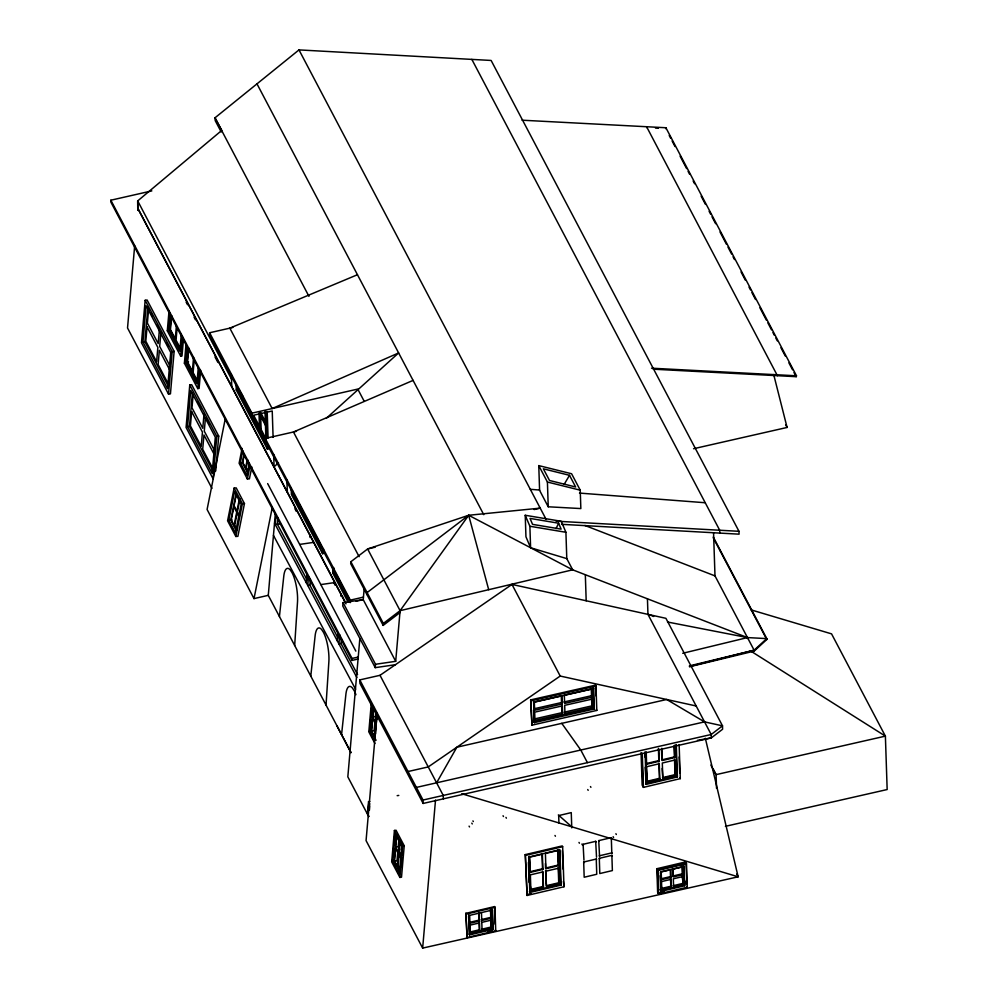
<?xml version="1.0" encoding="UTF-8"?>
<svg xmlns="http://www.w3.org/2000/svg" width="998" height="998" viewBox="0 0 998 998"><rect width="100%" height="100%" fill="white"/><g stroke="black" fill="none" stroke-linecap="round" stroke-linejoin="round"><path stroke-width="1.5" d="M294.672 645.506L297.429 603.241A22.031 6.362 81.7 0 0 292.077 572.702L290.243 569.908A22.031 6.362 81.7 0 0 283.682 577.106L279.428 616.539M326.034 705.062L328.791 662.809A22.031 6.362 81.7 0 0 323.427 632.258L321.593 629.476A22.031 6.362 81.7 0 0 315.031 636.674L310.777 676.108M350.997 752.504L268.275 595.344L275.298 514.02M275.997 515.33L275.236 524.511L280.401 523.763M277.868 518.024L277.357 524.212L306.96 579.701M306.286 582.72L307.035 573.675M310.041 537.46L310.203 535.477L311.326 537.585M308.507 576.432L307.758 585.477L309.891 585.202L337.973 637.859M309.891 585.202L310.39 579.114M337.274 640.816L337.91 633.131M340.979 596.23L341.141 594.222M339.682 634.666L338.921 643.885L341.029 643.585L357.558 674.548M341.029 643.585L341.416 638.945M337.099 726.107L350.972 752.679M134.668 245.832L127.532 327.98L211.975 488.409M145.172 300.286L141.479 342.751L168.525 394.123L170.446 393.848L174.139 351.383L147.093 300.011L145.172 300.286L172.205 351.658L168.525 394.123M142.976 341.977L146.12 305.725L170.708 352.444L167.564 388.696L142.976 341.977L144.897 341.69L168.051 385.665M144.897 341.69L147.916 306.96M148.64 308.794L147.392 323.09L158.183 343.586L159.43 329.29L157.272 325.186M160.928 332.147L159.692 346.443L170.483 366.952M183.457 339.382L182.01 355.974L180.675 356.161L167.302 330.762L169.011 311.151M181.262 334.467L179.815 351.209L168.674 330.051L170.122 313.297M180.451 349.699L170.009 329.851L171.194 316.154M171.681 315.642L170.471 329.614L175.274 338.746L176.359 326.334M177.12 327.781L176.035 340.193L180.164 348.028M180.675 356.161L182.385 336.551M200.673 370.308L199.101 388.422L197.766 388.609L184.393 363.21L186.09 343.599M198.215 368.437L196.893 383.656L185.753 362.499L187.075 347.267M197.529 382.147L187.088 362.299L188.273 348.601M193.575 357.234L192.364 371.194L187.549 362.049L188.759 348.09M189.757 385.003L186.077 427.468L213.11 478.84L216.803 436.376L189.757 385.003L191.691 384.729L218.724 436.089L215.705 470.981M187.562 426.682L190.718 390.443L215.306 437.161L212.162 473.401L187.562 426.682L189.495 426.408L213.36 471.742M194.198 360.228L193.125 372.641L197.928 381.772M189.495 426.408L192.377 393.175M193.101 394.934L191.99 407.795L202.781 428.304L204.016 414.008M197.766 388.609L199.463 368.998M205.401 418.287L204.278 431.161L215.069 451.657M343.05 602.58L375.522 664.269L395.695 661.325L363.222 599.636L343.05 602.58L342.751 605.961L375.236 667.65L395.395 664.718M534.155 509.566L540.205 508.132L468.686 515.267L367.626 548.975L350.859 561.737L350.697 563.708L383.17 625.397L399.924 612.647M359.841 638.52L347.828 776.843L368.761 816.589M364.245 587.909L363.222 599.636L356.124 601.258M366.927 594.559L367.102 592.575L468.686 515.267L572.677 569.821L747.465 637.585L766.763 638.608L766.788 639.506L754.139 651.12L689.531 666.764M371.281 703.453L368.811 731.871L374.949 743.535M374.425 740.541L369.634 731.447L371.942 704.9M375.236 667.65L375.522 664.269M370.707 728.64L370.969 725.646M371.743 716.676L372.005 713.682M376.059 740.304L371.268 731.21L373.314 707.619M371.63 731.01L372.716 718.548L375.535 723.899L374.45 736.362L371.63 731.01L374.15 730.648L375.56 733.318M376.508 712.659L375.672 722.352L372.853 717.001L373.689 707.308M374.15 730.648L374.874 722.327M376.782 719.321L375.373 716.639L375.735 712.485M383.17 625.397L383.344 623.426L350.859 561.737M369.821 801.431L368.561 801.619L367.514 813.732L368.873 816.314M367.863 813.545L368.786 802.903M376.907 715.716L366.066 840.603L422.653 948.1L738.146 876.805L705.337 738.27M375.061 737.51L376.134 725.047M376.271 723.513L376.995 715.192M369.385 810.314L369.784 805.76M395.695 661.325L400.098 610.664L468.686 515.267L488.696 589.706M394.41 830.473L391.69 861.885L399.874 877.429L401.508 877.192L404.227 845.78L396.044 830.236L394.41 830.473L402.606 846.017L399.874 877.429M392.501 861.449L394.934 833.442L401.782 846.441L399.35 874.46L392.501 861.449L394.135 861.212L399.612 871.616M393.711 857.157L393.973 854.163M394.746 845.194L395.008 842.2M394.135 861.212L396.443 834.677M394.509 861.025L395.582 848.55L398.402 853.901L397.329 866.376L394.509 861.025L397.029 860.65L398.439 863.332M399.624 839.904L398.539 852.367L395.719 847.015L396.68 835.937M397.029 860.65L397.753 852.342M399.649 849.323L398.239 846.653L398.851 839.717M400.048 871.541L397.928 867.524L399.013 855.061L401.832 860.413M401.957 858.866L399.15 853.515L400.111 842.437M400.685 864.393L400.447 867.162L397.928 867.524M401.046 860.226L401.296 857.457M401.745 865.378L402.007 862.422M402.643 855.049L402.905 852.105M422.653 948.1L435.515 800.084M341.566 734.565L345.807 695.132A22.031 6.362 81.7 0 1 352.369 687.934L354.203 690.728A22.031 6.362 81.7 0 1 355.937 694.708M225.361 418.337L207.085 509.479L254.003 598.6L268.275 595.344M234.143 488.047L227.581 520.781L235.84 536.475L237.886 536.338L244.46 503.603L236.202 487.91L234.143 488.047L242.402 503.728L235.84 536.475M242.09 448.401L239.108 463.284L247.367 478.978L249.425 478.84L251.808 466.939M228.816 520.232L234.542 491.702L241.167 504.277L235.441 532.807L228.816 520.232L230.875 520.095L236.164 530.163M249.388 463.297L246.968 475.31L240.356 462.735L242.763 450.722M230.875 520.095L235.99 494.571M247.704 472.665L242.402 462.598L243.911 455.1M231.212 519.946L233.844 506.834L236.701 512.273L234.081 525.385L231.212 519.946L232.097 519.896M236.414 494.035L234.068 505.687L236.938 511.126L239.271 499.474M244.198 455.163L242.739 462.448L245.608 467.887L247.067 460.602M236.676 530.312L234.518 526.233L237.15 513.122L239.295 517.201M240.019 498.863L237.387 511.974L239.532 516.053M248.203 472.815L246.057 468.736L247.803 460.003M247.367 478.978L250.061 465.579M254.003 598.6L272.279 507.458M665.591 128.63L665.903 127.744L522.041 120.197M653.191 369.185L796.179 376.683L796.491 375.797L665.903 127.744M556.048 528.616L558.606 523.202L530.025 518.411L532.545 524.362L561.125 529.14L558.606 523.202M436.6 782.819L456.859 747.215L666.689 699.486L704.538 721.878L722.502 725.833L722.614 729.226L711.3 737.896L423.152 803.44L359.916 683.306L359.791 679.912L380.013 675.309L511.974 584.429L665.915 618.323L722.502 725.833L711.187 734.503L423.04 800.034L359.791 679.912M564.269 484.192L569.509 475.31L543.361 468.823L549.511 480.487L575.646 486.974L569.509 475.31M278.467 462.76L274.088 466.827L273.677 454.427M326.259 418.362L398.626 352.943L272.155 408.556L229.827 328.155L357.459 274.724M689.518 666.489L754.114 650.209L766.763 638.608L713.271 536.999M308.956 296.344L214.982 117.814L298.988 49.9L491.128 60.454L738.982 531.31L739.081 534.167L561.562 524.324M383.344 623.426L400.098 610.664L572.677 569.821L566.789 558.618L565.916 532.283L561.263 521.293L525.235 515.267L525.946 536.762L530.599 547.752L566.789 558.618M696.18 705.985L560.202 676.045L428.242 766.926L408.02 771.529M413.085 380.388L293.474 431.997L359.118 556.697M682.732 653.278L747.465 637.585L747.49 638.495M689.381 665.903L754.114 650.209L754.139 651.12M659.179 761.249L658.83 760.601L646.255 763.582L646.617 764.231L659.179 761.249L658.767 749.036M661.811 748.325L662.223 760.526L674.798 757.544L674.436 756.896L661.861 759.877L661.499 749.199M646.704 766.726L659.266 763.744L659.79 779.001L647.215 781.983L646.342 766.077L647.215 781.983M646.866 781.334L659.429 778.353L659.79 779.001M662.472 777.642L675.035 774.648L675.396 775.296L662.822 778.278L662.161 768.485M645.743 783.592L676.956 776.182L677.393 776.968L646.168 784.378L645.182 767.3M641.053 752.642L642.163 785.089L643.423 787.372L680.299 778.627L679.139 744.645M375.186 547.191L367.626 548.975L400.098 610.664M525.322 854.612L562.223 845.917L562.66 846.703L563.97 886.76L527.069 895.456L525.322 854.612L527.069 895.456M525.759 855.398L562.66 846.703M583.955 860.164L583.106 844.308L595.681 841.339L596.031 841.988M599.573 856.484L598.725 840.615L611.3 837.659L611.649 838.308M529.788 857.157L542.376 854.188L542.875 869.408L530.287 872.377L529.439 856.509L530.287 872.377M557.994 850.508L545.419 853.477L545.906 868.697L558.493 865.728L557.633 849.859L558.493 865.728M529.938 871.728L542.513 868.759L542.875 869.408M545.407 863.482L545.557 868.048L558.131 865.079M599.224 855.835L611.799 852.878L612.148 853.527M596.255 859.041L596.754 874.26L584.179 877.23L583.68 862.01L596.255 859.041L596.617 859.69M611.874 855.361L612.373 870.58L599.798 873.549L599.299 858.33L611.874 855.361L612.236 856.01M545.993 871.179L558.568 868.223L559.067 883.442L546.492 886.399L545.644 870.53L546.081 884.228M530.512 889.43L543.099 886.474L543.448 887.122L530.874 890.079L530.412 886.386M546.131 885.75L558.718 882.793L559.067 883.442M561.063 885.114L560.626 884.328L529.389 891.688L529.826 892.474L561.063 885.114L559.903 849.697L528.666 857.057L529.826 892.474M526.632 894.67L531.061 893.634M465.904 913.345L494.559 906.596L494.958 907.332L495.732 930.797L467.076 937.559L465.904 913.345L467.076 937.559M656.859 868.709L685.501 861.96L686.499 863.769L687.26 887.234L658.618 893.996L657.62 892.187L656.859 868.709L657.844 870.518L658.618 893.996M466.316 914.081L494.958 907.332M657.844 870.518L686.499 863.769M468.499 914.817L468.898 915.553L492.501 909.989L493.137 929.325L469.534 934.889L468.549 916.301M684.042 866.426L660.439 871.99L661.063 891.326L684.665 885.762L683.63 865.69L684.665 885.762M478.953 920.156L469.447 922.389L469.933 923.275L479.439 921.029L478.703 912.359L479.439 921.029M481.248 919.607L490.754 917.374L491.241 918.247L481.735 920.493L481.473 912.708M670.968 877.467L670.494 876.593L660.975 878.826L661.462 879.712L670.968 877.467L670.718 869.682L661.212 871.915L661.462 879.712M672.789 876.044L682.295 873.811L682.769 874.685L673.263 876.93L673.014 869.133L682.52 866.9L682.769 874.685M469.509 924.273L469.996 925.158L479.502 922.913L479.751 930.697L470.245 932.943L469.559 925.832M481.31 921.491L481.797 922.377L491.303 920.131L491.552 927.915L482.046 930.161L481.572 929.275L491.078 927.042L491.552 927.915M661.038 880.71L661.524 881.596L671.03 879.35L671.28 887.135L661.774 889.38L661.2 885.388M682.832 876.568L673.326 878.814L673.575 886.598L683.094 884.353L682.358 875.683L683.094 884.353M469.759 932.057L479.277 929.824L479.751 930.697M661.3 888.494L670.806 886.261L671.28 887.135M682.607 883.48L673.101 885.713L673.575 886.598M469.122 934.153L492.738 928.589L493.137 929.325M684.266 885.026L660.664 890.59L660.177 875.708M487.785 931.833L492.313 930.772M664.244 891.825L658.206 893.247L657.433 869.782L686.088 863.02L686.761 883.567M214.982 117.814L221.768 130.401L137.699 200.91L137.761 210.191L137.699 200.91L231.524 379.153M358.057 659.042L352.119 660.389L110.903 202.157L110.84 200.211L151.833 190.892M273.103 437.361L272.229 410.989L252.02 415.58L209.692 335.178L209.617 332.758L232.833 327.469M237.287 386.176L237.399 389.295L238.435 389.058L267.115 443.549M236.114 385.353L236.277 390.018L237.312 389.781M209.617 332.758L251.933 413.16L357.771 389.083L364.07 401.046M259.492 428.067L260.303 427.88L253.979 415.867L253.168 416.054L259.492 428.067L258.993 413.035M259.854 414.345L260.341 429.676L261.152 429.489L266.067 438.833M265.231 438.421L350.36 600.122L350.435 602.555L265.318 440.842L265.231 438.421L296.468 431.311M236.277 390.018L267.402 449.15L268.437 448.913L268.337 445.807M287.387 492.089L286.788 479.726M292.451 490.717L292.551 493.835L293.599 493.598M693.573 448.726L787.085 427.456L773.687 374.562M292.551 493.835L321.231 548.326L322.279 548.089M291.229 488.346L291.428 494.546L322.554 553.69L323.601 553.453L323.439 548.8M332.621 566.976L332.821 573.189L333.856 572.952M350.36 600.122L363.434 597.141M110.84 200.211L352.057 658.455L358.232 657.046M530.674 699.897L595.482 685.152L595.993 686.125L596.804 710.414L531.984 725.147L530.674 699.897L531.984 725.147M531.186 700.87L595.993 686.125M590.542 689.219L564.344 695.182L564.619 703.44L592.276 697.153L592.001 688.894M533.656 702.293L593.648 688.645L594.321 708.992L534.329 722.627L533.431 710.04M533.855 708.83L561.525 702.542L562.286 703.977L534.616 710.264L534.342 702.006L562.011 695.706L562.286 703.977M563.858 702.006L591.515 695.718L592.276 697.153M534.192 718.997L561.862 712.709L562.623 714.144L534.953 720.444L534.679 712.173L562.348 705.885L562.623 714.144M592.612 707.332L591.851 705.885L564.194 712.185L564.955 713.62L592.612 707.332L592.338 699.062L564.681 705.349L564.955 713.62M533.818 721.654L593.81 708.019L594.321 708.992M416.391 787.41L704.538 721.878M725.409 826.332L887.16 789.543L885.388 736.125L831.559 633.867L751.02 609.853M697.49 740.329L711.3 737.896L711.187 734.503L647.952 614.369L647.44 598.812M168.674 330.051L170.009 329.851M167.302 330.762L168.637 330.563M172.205 351.658L174.139 351.383M187.549 362.049L188.585 361.9M185.753 362.499L187.088 362.299M184.393 363.21L185.728 363.01M216.803 436.376L218.724 436.089M299.674 544.409L313.834 542.351M320.832 584.591L334.991 582.533M372.853 717.001L375.373 716.639M369.634 731.447L371.268 731.21M397.167 795.668L398.788 795.431M395.719 847.015L398.239 846.653M402.606 846.017L404.227 845.78M399.15 853.515L401.67 853.153M240.356 462.735L242.402 462.598M246.057 468.736L246.93 468.686M242.402 503.728L244.46 503.603M234.518 526.233L235.403 526.183M655.499 128.106L658.381 128.255M651.569 368.2L796.491 375.797M530.3 489.319L539.419 490.018L548.239 506.784L580.848 508.568L580.237 490.18L571.592 473.751L538.77 465.604L539.594 490.355M556.061 521.181L738.982 531.31M579.489 493.087L705.224 502.743M525.235 515.267L529.888 526.258L565.916 532.283M667.537 622.016L747.465 637.585M538.77 465.604L547.415 482.034L580.237 490.18M461.725 793.734L738.146 876.805L736.699 874.073M584.903 525.459L714.992 575.896L754.114 650.209M649.523 614.718L653.653 616.465M750.471 650.883L885.388 736.125L716.077 774.635L710.863 765.079M571.742 826.793L558.331 814.954M561.774 723.35L580.774 750.022L587.423 762.647M679.863 777.841L680.299 778.627M659.266 763.744L658.917 763.096L659.429 778.353M590.479 786.549L590.916 787.335M587.735 789.543L588.171 790.329M554.975 835.463L555.412 836.237M505.949 817.399L506.385 818.185M503.042 815.74L503.479 816.526M472.94 820.892L473.301 821.541M471.817 823.15L472.254 823.936M469.072 826.144L469.509 826.93M686.861 886.498L687.26 887.234M671.03 879.35L670.544 878.465L670.806 886.261M660.077 889.53L661.063 891.326M615.891 833.717L616.315 834.503M613.134 836.698L613.57 837.484M598.725 840.615L599.074 841.264M599.299 858.33L599.661 858.979M596.53 857.207L595.681 841.339M583.106 844.308L583.456 844.957M581.896 844.059L582.321 844.844M578.99 842.412L579.414 843.198M583.68 862.01L584.03 862.659M558.568 868.223L558.219 867.574L558.718 882.793M563.97 886.76L563.383 881.359M542.376 854.188L542.014 853.54L542.513 868.759M545.557 868.048L545.906 868.697M491.303 920.131L490.816 919.245L491.078 927.042M495.32 930.061L495.732 930.797M273.477 535.452L355.6 689.269M278.517 475.322L279.215 476.632M342.189 596.218L342.776 597.315M274.537 523.202L356.86 677.53M669.221 135.516L670.668 138.273M672.128 141.03L675.022 146.544M680.1 156.187L686.636 168.6M688.084 171.357L689.531 174.114M693.161 181L694.608 183.757M701.145 196.157L705.499 204.428M709.116 211.314L710.576 214.071M712.023 216.828L715.653 223.714M720.007 231.985L726.532 244.385M727.979 247.142L731.609 254.041M733.056 256.798L734.516 259.555M741.04 271.955L745.394 280.226M749.024 287.112L750.471 289.869M751.918 292.626L755.548 299.512M759.902 307.783L766.427 320.183M767.886 322.94L771.504 329.827M772.963 332.584L774.411 335.34M775.858 338.097L777.317 340.854M780.935 347.741L785.289 356.012M788.919 362.91L792.549 369.796M793.996 372.553L796.179 376.683M785.638 424.699L787.085 427.456M471.842 59.393L719.708 530.25L719.795 533.107M713.308 537.897L766.788 639.506M713.208 769.171L716.077 774.635L716.539 788.37M298.988 49.9L546.143 519.409M593.648 688.645L593.136 687.672L593.81 708.019M596.28 709.441L596.804 710.414M256.985 83.857L483.768 514.681M511.974 584.429L560.202 676.045M221.207 131.998L215.219 120.633L215.131 117.776M260.59 412.349L266.204 423.027M259.767 412.536L266.279 425.136M259.842 414.644L266.154 426.645M241.641 394.148L243.038 396.817M260.341 429.676L265.955 440.355M294.31 494.958L297.891 501.769M299.325 504.501L321.556 546.717M334.991 572.228L350.049 600.833M349.724 602.43L333.943 572.465L333.794 567.787M237.399 389.295L266.079 443.786L264.994 411.051M332.821 573.189L348.028 602.068M345.645 602.767L137.749 208.233L346.007 603.865M186.115 302.045L187.562 304.789M194.061 317.127L195.496 319.871M214.994 356.897L217.876 362.374M294.909 508.706L296.344 511.45M333.794 582.582L335.228 585.315M380.013 675.309L443.249 795.443L443.361 798.837M267.651 483.593L355.837 651.108M150.798 312.885L152.232 315.618M166.691 343.087L168.126 345.819M197.542 401.707L201.147 408.531M206.249 418.224L209.118 423.701M170.147 370.769L159.356 350.273L158.121 364.569L168.188 383.706M214.021 454.115L203.954 434.978L202.706 449.275L212.786 468.411M400.672 841.002L402.044 843.609M368.561 801.619L369.921 804.201M777.417 375.697L646.604 126.734L646.841 127.644M679.151 756.971L679.713 773.35M676.282 744.545L677.393 776.968M675.908 745.232L676.956 776.182M675.122 745.344L675.384 753.066M674.374 745.331L674.798 757.544M675.396 775.296L674.873 760.039L662.31 763.021L662.822 778.278M674.074 746.217L674.436 756.896M674.523 759.391L675.035 774.648M658.406 748.4L658.83 760.601M646.193 751.781L646.617 764.231M645.07 751.956L646.168 784.378M644.683 752.504L644.833 756.933M642.263 753.39L643.423 787.372M641.864 753.315L642.986 786.586M571.767 827.866L571.255 812.609L558.68 815.591L558.93 822.938M720.194 549.91L720.232 550.809M713.558 532.795L714.992 575.896M686.125 881.034L686.225 883.966M683.193 869.083L683.63 882.469M682.033 866.015L682.295 873.811M672.527 868.26L672.739 874.485M670.282 870.356L670.494 876.593M661.524 881.596L661.774 889.38M611.3 837.659L611.799 852.878M595.482 685.152L595.831 695.781M591.29 688.832L591.515 695.718M591.577 697.627L591.851 705.885M585.327 574.723L586.188 600.771M561.288 695.643L561.525 702.542M561.637 705.823L561.862 712.709M562.373 850.545L562.984 869.033M559.529 850.446L560.626 884.328M547.415 482.034L548.239 506.784M543.448 887.122L542.949 871.903L530.375 874.859L530.874 890.079M542.6 871.254L543.099 886.474M529.888 526.258L530.599 547.752M533.631 701.943L534.329 722.627M530.013 874.223L530.113 877.267M528.429 862.434L529.09 882.444M494.559 906.596L495.133 924.198M492.101 909.253L492.738 928.589M491.241 918.247L490.505 909.577L490.754 917.374M481.797 922.377L482.046 930.161M479.015 922.027L479.277 929.824M469.671 915.49L469.933 923.275M469.996 925.158L470.245 932.943M468.898 915.553L469.534 934.889M423.04 800.034L423.152 803.44M352.057 658.455L352.119 660.389M322.354 547.478L322.554 553.69M321.131 545.207L321.231 548.326M267.202 411.65L268.088 438.047M266.167 411.887L267.04 438.284M267.202 442.937L267.402 449.15M265.643 411.014L265.992 421.53M260.653 414.457L261.152 429.489M251.933 413.16L252.02 415.58M231.374 374.537L231.761 386.438M147.055 326.907L145.82 341.204L156.611 361.713L157.859 347.416L147.055 326.907M191.653 411.625L190.418 425.921L201.209 446.418L202.444 432.122L191.653 411.625"/></g></svg>
